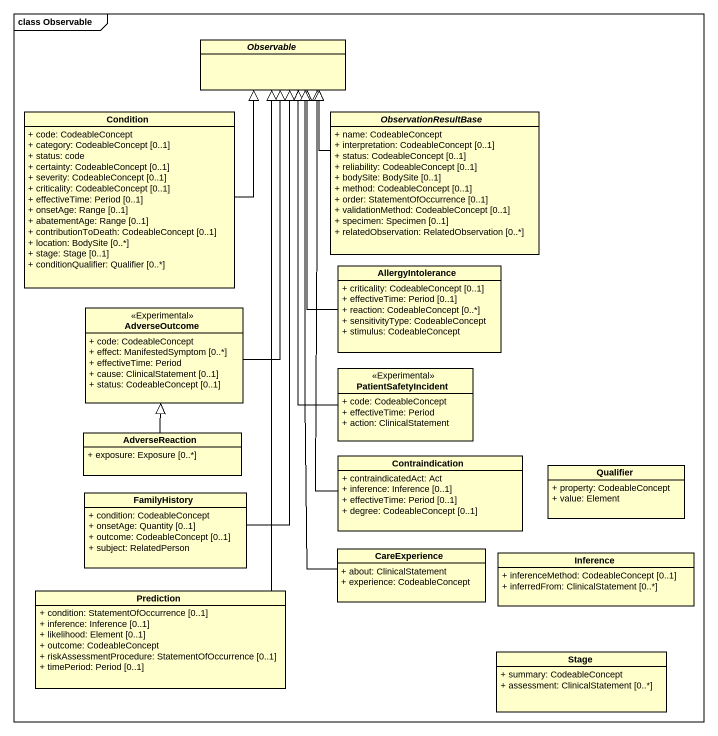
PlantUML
@startuml
mainframe class Observable
hide circle
hide empty members
skinparam classAttributeIconSize 0
abstract class Observable
class Condition {
  + code: CodeableConcept
  + category: CodeableConcept [0..1]
  + status: code
  + certainty: CodeableConcept [0..1]
  + severity: CodeableConcept [0..1]
  + criticality: CodeableConcept [0..1]
  + effectiveTime: Period [0..1]
  + onsetAge: Range [0..1]
  + abatementAge: Range [0..1]
  + contributionToDeath: CodeableConcept [0..1]
  + location: BodySite [0..*]
  + stage: Stage [0..1]
  + conditionQualifier: Qualifier [0..*]
}
abstract class ObservationResultBase {
  + name: CodeableConcept
  + interpretation: CodeableConcept [0..1]
  + status: CodeableConcept [0..1]
  + reliability: CodeableConcept [0..1]
  + bodySite: BodySite [0..1]
  + method: CodeableConcept [0..1]
  + order: StatementOfOccurrence [0..1]
  + validationMethod: CodeableConcept [0..1]
  + specimen: Specimen [0..1]
  + relatedObservation: RelatedObservation [0..*]
}
class AllergyIntolerance {
  + criticality: CodeableConcept [0..1]
  + effectiveTime: Period [0..1]
  + reaction: CodeableConcept [0..*]
  + sensitivityType: CodeableConcept
  + stimulus: CodeableConcept
}
class AdverseOutcome <<Experimental>> {
  + code: CodeableConcept
  + effect: ManifestedSymptom [0..*]
  + effectiveTime: Period
  + cause: ClinicalStatement [0..1]
  + status: CodeableConcept [0..1]
}
class PatientSafetyIncident <<Experimental>> {
  + code: CodeableConcept
  + effectiveTime: Period
  + action: ClinicalStatement
}
class AdverseReaction {
  + exposure: Exposure [0..*]
}
class Contraindication {
  + contraindicatedAct: Act
  + inference: Inference [0..1]
  + effectiveTime: Period [0..1]
  + degree: CodeableConcept [0..1]
}
class Qualifier {
  + property: CodeableConcept
  + value: Element
}
class FamilyHistory {
  + condition: CodeableConcept
  + onsetAge: Quantity [0..1]
  + outcome: CodeableConcept [0..1]
  + subject: RelatedPerson
}
class CareExperience {
  + about: ClinicalStatement
  + experience: CodeableConcept
}
class Inference {
  + inferenceMethod: CodeableConcept [0..1]
  + inferredFrom: ClinicalStatement [0..*]
}
class Prediction {
  + condition: StatementOfOccurrence [0..1]
  + inference: Inference [0..1]
  + likelihood: Element [0..1]
  + outcome: CodeableConcept
  + riskAssessmentProcedure: StatementOfOccurrence [0..1]
  + timePeriod: Period [0..1]
}
class Stage {
  + summary: CodeableConcept
  + assessment: ClinicalStatement [0..*]
}
Condition -up-|> Observable
ObservationResultBase -up-|> Observable
AllergyIntolerance -up-|> Observable
AdverseOutcome -up-|> Observable
PatientSafetyIncident -up-|> Observable
AdverseReaction -up-|> AdverseOutcome
Contraindication -up-|> Observable
FamilyHistory -up-|> Observable
CareExperience -up-|> Observable
Prediction -up-|> Observable
@enduml
